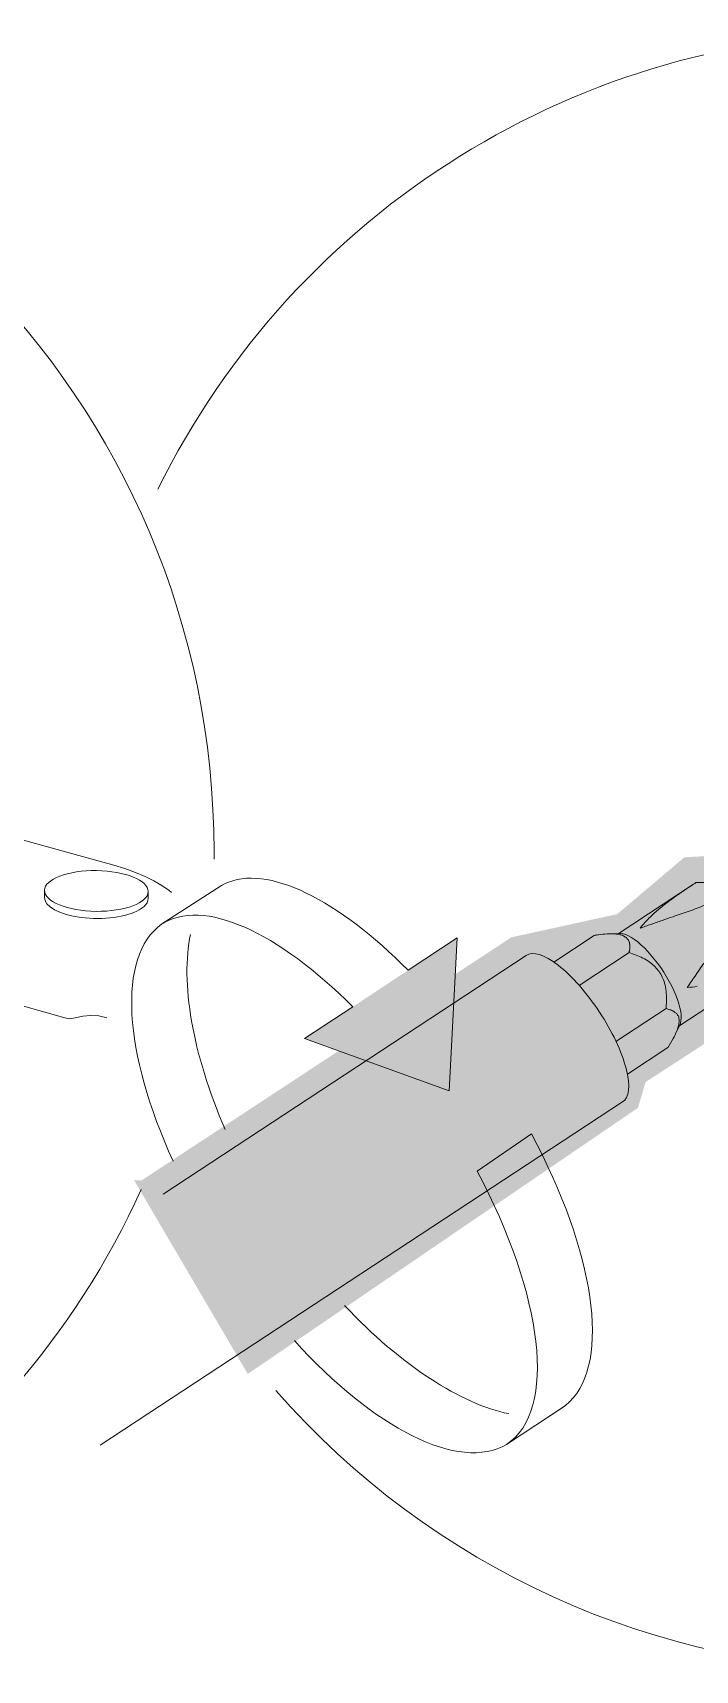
# Model space of a CAD drawing. Header units: metres. Extents: x -11.5 to 7.4, y -3.8 to 5.9.
# Drawn here: x 4.4771 to 4.5375, y -1.1896 to -1.0404 of the extents above; entities that cross this region are included whole.
import ezdxf

# ---------------------------------------------------------------- set-up
doc = ezdxf.new("R2010")
doc.units = ezdxf.units.M
doc.header["$MEASUREMENT"] = 0
for name, color, linetype, lineweight in [('PDF15_Geometry_Num_Penna__1_Num_Penna__255', 255, 'Continuous', 18), ('PDF15_Geometry_Num_Penna__7_Num_Penna__7', 7, 'Continuous', 18), ('PDF15_Solid Fills_Num_Penna__7_Num_Penna__7', 7, 'Continuous', 18)]:
    doc.layers.add(name, color=color, linetype=linetype, lineweight=lineweight)

msp = doc.modelspace()

# ---------------------------------------------------------------- hatches: boundary and pattern name
at = {"layer": 'PDF15_Geometry_Num_Penna__1_Num_Penna__255', "linetype": 'Continuous', "lineweight": 18}
msp.add_hatch(color=255, dxfattribs=at).paths.add_polyline_path([(4.487059113688858, -1.144963900585003), (4.486352722589796, -1.144963900585003), (4.496710258861446, -1.162618764036531), (4.532258315978794, -1.138370507491664), (4.532964707077859, -1.136016689498962), (4.542381207554925, -1.12989627131543), (4.547795234639397, -1.119773379739298), (4.545677289848468, -1.115065743753894), (4.536495434066911, -1.115535033144922), (4.530375015883381, -1.120714415533876), (4.520722642204536, -1.122833588831064)])
at = {"layer": 'PDF15_Geometry_Num_Penna__7_Num_Penna__7', "linetype": 'Continuous', "lineweight": 18}
for points in [[(4.494586417240471, -1.117962807214431), (4.494321059888474, -1.118116370496836), (4.488786639190602, -1.121666753586038)], [(4.511321129465461, -1.125827704301019), (4.501892343964169, -1.132057459528149), (4.515061931117989, -1.136805636218646), (4.51579289231031, -1.122869461213833)]]:
    msp.add_hatch(color=7, dxfattribs=at).paths.add_polyline_path(points)
at = {"layer": 'PDF15_Solid Fills_Num_Penna__7_Num_Penna__7', "linetype": 'Continuous', "lineweight": 18}
msp.add_hatch(color=7, dxfattribs=at).paths.add_polyline_path([(4.526033351912606, -1.165152926748091), (4.520296227681953, -1.169030092502251), (4.525620573809498, -1.165531306675936)])

# ---------------------------------------------------------------- linework, layer by layer
at = {"layer": 'PDF15_Geometry_Num_Penna__1_Num_Penna__255', "color": 255, "linetype": 'Continuous', "lineweight": 18, "flags": 128}
for points in [[(4.494586417240471, -1.117962807214431), (4.494321059888474, -1.118116370496836), (4.488786639190602, -1.121666753586038)], [(4.506273197284616, -1.129160641767398), (4.501892343964169, -1.132057459526685), (4.515061931063213, -1.136805636218646), (4.515792892287461, -1.122869461213833), (4.511321129503829, -1.125827704286082)], [(4.517597199430405, -1.144127042121209), (4.522564050236513, -1.140749878414559)], [(4.526033351912606, -1.165152926748091), (4.525620573809498, -1.165531306675936), (4.520296227681953, -1.169030092502251)]]:
    msp.add_lwpolyline(points, dxfattribs=at)
at = {"layer": 'PDF15_Geometry_Num_Penna__1_Num_Penna__255', "color": 255, "linetype": 'Continuous', "lineweight": 18}
for points in [[(4.511321129503829, -1.125827704286082), (4.505011521356375, -1.119455442319407), (4.498470954032186, -1.11607459309398), (4.494586417240471, -1.11796280721443)], [(4.511321129503829, -1.125827704286082), (4.505011521356375, -1.119455442319407), (4.498470954032186, -1.11607459309398), (4.494586417240471, -1.11796280721443)], [(4.488786639190602, -1.121666753586038), (4.492635549300797, -1.119136030692005), (4.499513955846282, -1.122360859622508), (4.506273197284619, -1.129160641767397)], [(4.488786639190602, -1.121666753586038), (4.492635549300797, -1.119136030692005), (4.499513955846282, -1.122360859622508), (4.506273197284619, -1.129160641767397)], [(4.522564050236513, -1.140749878414559), (4.52830117446716, -1.15144033988246), (4.529825750734878, -1.161472321995408), (4.526033351912609, -1.165152926748088)], [(4.522564050236513, -1.140749878414559), (4.52830117446716, -1.15144033988246), (4.529825750734878, -1.161472321995408), (4.526033351912609, -1.165152926748088)], [(4.520296227681953, -1.169030092502251), (4.524967008479582, -1.165963740879188), (4.523614423088164, -1.155398587049729), (4.517597199430405, -1.144127042121206)], [(4.520296227681953, -1.169030092502251), (4.524967008479582, -1.165963740879188), (4.523614423088164, -1.155398587049729), (4.517597199430405, -1.144127042121206)]]:
    msp.add_open_spline(points, degree=3, dxfattribs=at)
at = {"layer": 'PDF15_Geometry_Num_Penna__7_Num_Penna__7', "color": 7, "linetype": 'Continuous', "lineweight": 18, "flags": 128}
for points in [[(4.493633464935179, -1.115705058411201, 0.00266184512041221), (4.493637150453957, -1.115010952374731, 0.4142117309972334), (4.419032422342866, -1.040406224263641, 0.2849874048710596), (4.352183254246356, -1.081854796944119)], [(4.499271694411958, -1.164109310680866, 0.2169594764647806), (4.555442686103159, -1.189614329128935, 0.4141938512239103), (4.630046185707991, -1.115010829524104, 0.4142089662373658), (4.555442686103159, -1.040406101413015, 0.2855993390915411), (4.488518579124836, -1.082007008869639)], [(4.53446041344848, -1.121290093566956, 0.003027224919864258), (4.535457960530984, -1.120949797333147, 0.002442462366218969), (4.536922339992, -1.120443652754339, 0.005322989385485357), (4.538364606340345, -1.119901881494016, 0.004735916071118873), (4.540242992410723, -1.119152492675878, 0.009498754648957615), (4.541782802156053, -1.118866373568101, 0.01093967375826764), (4.543252095642101, -1.118495364677812, 0.01534485519999041), (4.544430233144713, -1.118137869356373)], [(4.545036255282396, -1.117581970274066, 0.003661877749539045), (4.544031337162338, -1.117621282474362, -0.002241683204608897), (4.542372853712369, -1.11769130733114, -0.001832533927118619), (4.540746311425137, -1.117756418162879, 0.0007408738408054791), (4.539136968225526, -1.117809243932028, 0.002870359508038837), (4.537545561217311, -1.117842167899774, -0.003442612297684836), (4.536680692810805, -1.118415880322837, 0.005994501012873406), (4.535850222579558, -1.118989592745903)], [(4.546051001452527, -1.118524234574904, 0.001677794962284101), (4.545447804879243, -1.118780992383085, 0.008655796649237603), (4.544464999871849, -1.119267480861743, 0.005440527517180135), (4.543519050052236, -1.119810480628328, 0.01328209700940087), (4.542614869445435, -1.120392792595206, 0.01085408433331113), (4.541745578416396, -1.121042918107596, 0.008234212821328765), (4.540944592335375, -1.121890587426471, 0.004753008972258584), (4.540170633392053, -1.122768969401828, 0.009215353563692607), (4.539266452785256, -1.12387953906018, 0.01050355917852299), (4.538400355872488, -1.125029420918827, 0.00910695488821452), (4.537562514603687, -1.126207558421441, 0.0007120633105726461), (4.536759317211398, -1.127410388899861, 0.01313168418333403), (4.537658583793162, -1.127294909311491)], [(4.534887073672316, -1.119699669363743, 0.01431767569569436), (4.533984121571775, -1.120424488056697, 0.02107377692986824), (4.533168393415641, -1.121192304468719, 0.01160142758647181), (4.532449348702107, -1.122000170184797, 0.0006204803312717261), (4.533451809809643, -1.121647588888395)], [(4.530153393354214, -1.122521548241227, 0.03106607208628089), (4.529443316736375, -1.122524005253734, 0.01452475485963693), (4.52867427181809, -1.122597715629289)], [(4.532090133471906, -1.12444796890633, 0.009646812282549003), (4.531461138267174, -1.124220695248371), (4.526909522576693, -1.127212107989619)], [(4.534418152833162, -1.126318983939154, 0.03089161151545195), (4.534103655230789, -1.125842323510573, 0.04243400103342233), (4.53373018932799, -1.125429545407463)], [(4.538535737262258, -1.127125375447716, 0.005364713642052712), (4.539387092099911, -1.126910386852348, 0.01287651185543627), (4.540227390381231, -1.126638886969056, 0.02147956574459404), (4.541860075199757, -1.126006206245552, 0.01452076627348374), (4.543455904830511, -1.125256817427413, -0.2504658188191839), (4.54313071922369, -1.126240113837309), (4.542877646934286, -1.126407190688565), (4.536000468895063, -1.130926865216307)], [(4.534860415086486, -1.128282136941416, 0.02932795798743797), (4.534802675292303, -1.12754994721091, 0.03809492568303539), (4.53463682694731, -1.126844784618106)], [(4.535747888008167, -1.131484484207379, 0.03650132111634495), (4.535938306478357, -1.130947626972092, 0.04322205677957372), (4.536013245360161, -1.13057416106928)], [(4.352158315569291, -1.148116616198089, 0.2851805604693937), (4.419032053790991, -1.189614329128935, 0.294376305194967), (4.486999162583409, -1.145813166962014)]]:
    msp.add_lwpolyline(points, format="xyb", dxfattribs=at)
for points in [[(4.382265441315099, -1.102451318633397), (4.48002874091911, -1.130170105360616)], [(4.489771409808009, -1.11875187678474), (4.489541679137531, -1.118551630264485), (4.488888113807615, -1.118103225479863), (4.488163295114663, -1.117676933807907), (4.487351252477305, -1.117285040311209), (4.486466727970653, -1.1169115744084), (4.485515864126002, -1.116565135643294), (4.484509717499687, -1.116270294141078), (4.472723428448544, -1.112998781972722)], [(4.47819322971718, -1.118551507413859), (4.478183401667108, -1.119203844237514)], [(4.487631474755039, -1.118662441529068), (4.487621646704966, -1.119316006858983)], [(4.494586417240471, -1.117962807214431), (4.494321059888474, -1.118116370496836), (4.488786639190602, -1.121666753586038)], [(4.530461748425285, -1.122500295082932), (4.537337697958248, -1.117979392048931)], [(4.487621769555592, -1.119315761157732), (4.487528403079889, -1.119679399010466), (4.487258131702855, -1.120022152256794), (4.486810955424493, -1.120340335377938)], [(4.506273197284616, -1.129160641767398), (4.501892343964169, -1.132057459526685), (4.515061931063213, -1.136805636218646), (4.515792892287461, -1.122869461213833), (4.511321129503829, -1.125827704286082)], [(4.528262722221243, -1.122665283473548), (4.524590717012376, -1.125079298272953)], [(4.52972034489783, -1.122514177203661), (4.53067612276752, -1.122488378572218)], [(4.530920964064988, -1.122518476975569), (4.531153151747985, -1.122587273326086), (4.531401310012349, -1.122690467851863), (4.531670352883124, -1.122834203084193), (4.531950452310229, -1.123020936035598), (4.532236694268631, -1.123240838656002), (4.532537678302146, -1.123500053476701), (4.532846033373215, -1.123780152903808), (4.533147017406728, -1.124103250049989), (4.53345045845276, -1.124443546283797), (4.533752670992534, -1.124808412642791), (4.534051198013529, -1.125189249583155), (4.534342353996969, -1.125593428142445), (4.534611396867742, -1.126006206245549), (4.534870611688442, -1.126422669867432), (4.535110170408993, -1.126845276020609), (4.535339901079471, -1.127270339186308), (4.535540147599727, -1.127689259820707), (4.535713366982279, -1.128097123898774), (4.535868158770944, -1.128502530964324), (4.535991009396868, -1.12888213939843), (4.536086832885088, -1.129242091732387), (4.536155629235607, -1.129581159459937), (4.536201083967198, -1.129889514531005), (4.536205997992235, -1.130178213501926), (4.53618265637331, -1.130430057285071), (4.536126145085387, -1.1306401318554), (4.536099117947682, -1.13073718384988)], [(4.489002119188473, -1.146228402077638), (4.522087021256048, -1.124478927264064)], [(4.534820365782437, -1.129330912734929), (4.530261379054402, -1.132329696513732)], [(4.480028863769737, -1.130170105360616), (4.480521494779691, -1.130243815736169), (4.480988327158201, -1.130170105360616)], [(4.483876299672422, -1.130159908758664), (4.483131824879322, -1.129991603401147), (4.482386121579966, -1.129947377175815), (4.48166744541831, -1.130001431451221), (4.48098808145695, -1.130169736808738)], [(4.536099240798308, -1.130736938148629), (4.535698747757797, -1.131611634605207)], [(4.534981054401149, -1.132884489940404), (4.531307820686022, -1.135298504739811)], [(4.530860030154528, -1.137824805011309), (4.483257869621522, -1.169113630927878)], [(4.517597199430405, -1.144127042121209), (4.522564050236513, -1.140749878414559)], [(4.526033351912606, -1.165152926748091), (4.525620573809498, -1.165531306675936), (4.520296227681953, -1.169030092502251)]]:
    msp.add_lwpolyline(points, dxfattribs=at)
at = {"layer": 'PDF15_Geometry_Num_Penna__7_Num_Penna__7', "color": 7, "linetype": 'Continuous', "lineweight": 18}
for centre, radius, start, end in [((4.529964790681657, -1.125073594047983), 0.002572774783708098, 68.94087942663877, 76.73528296479375), ((4.534768125312697, -1.130904493613339), 0.001532419515291039, 61.95254152880631, 74.82508816508378)]:
    msp.add_arc(centre, radius, start, end, dxfattribs=at)
msp.add_ellipse((4.48291045001042, -1.118606068479819), major_axis=(-0.004722485390465714, 5.926015163781829e-05), ratio=0.3931386825034526, dxfattribs=at)
for centre, major_axis, ratio, start_param, end_param in [((4.482865338782096, -1.119301275286236), (-0.00468107090669978, 8.743429746016524e-05), 0.387344561743909, 6.277674219181453, 8.863664284407005), ((4.526304638298019, -1.130538214189791), (-0.004210265069213292, 0.006064512961241776), 0.3425971537449863, 4.621443930619934, 6.28699408242246), ((4.527201335800475, -1.131735854170324), (-0.003669792581603383, 0.006082108577738944), 0.3421714169788851, 3.136393730679949, 4.850901981572669)]:
    msp.add_ellipse(centre, major_axis=major_axis, ratio=ratio, start_param=start_param, end_param=end_param, dxfattribs=at)
for points in [[(4.511321129503829, -1.125827704286082), (4.505011521356375, -1.119455442319407), (4.498470954032186, -1.11607459309398), (4.494586417240471, -1.11796280721443)], [(4.534887073672316, -1.119699669363744), (4.535191743224606, -1.119457653630673), (4.535519754395821, -1.119229151466455), (4.535850222579558, -1.118989592745903)], [(4.488786639190602, -1.121666753586038), (4.492635549300797, -1.119136030692005), (4.499513955846282, -1.122360859622508), (4.506273197284619, -1.129160641767397)], [(4.48990666834715, -1.143236129382007), (4.485410335438335, -1.133385966195426), (4.48476536965223, -1.124610745985679), (4.488851381470461, -1.121630389800763)], [(4.53446041344848, -1.121290093566955), (4.534129945264748, -1.121415401205398), (4.533787192018419, -1.121528423781246), (4.533451809809645, -1.121647588888392)], [(4.494663567433552, -1.140350368179054), (4.491630385479491, -1.133390880220463), (4.490567727565248, -1.12687119750268), (4.491491564272197, -1.122571425595342)], [(4.528262722221243, -1.122665283473548), (4.52840031492228, -1.122637027829585), (4.528541593142091, -1.122624742766991), (4.528674271818092, -1.122597715629288)], [(4.530153393354214, -1.122521548241217), (4.530293443067768, -1.122531376291291), (4.530428578756281, -1.122544889860142), (4.530555114900983, -1.122569459985324)], [(4.530676491319397, -1.122487764319088), (4.530714176637479, -1.122487764319088), (4.530920964064977, -1.122518476975569), (4.530920964064983, -1.122518476975569)], [(4.5308892686035, -1.122672654511104), (4.530996148648052, -1.122713195217658), (4.531063220138769, -1.122824989287249), (4.531160768486785, -1.122824989287249)], [(4.531160768486791, -1.122824989287249), (4.531250382103023, -1.122824989287249), (4.531261100170699, -1.123020321782472), (4.531352415463234, -1.123020321782472)], [(4.531352415463234, -1.123020321782469), (4.531429772347536, -1.123020321782469), (4.531381058477267, -1.12322671083402), (4.531456838495268, -1.12322671083402)], [(4.531456838495266, -1.12322671083402), (4.531527815969337, -1.12322671083402), (4.531434636268949, -1.123449070466942), (4.531510892770671, -1.123449070466942)], [(4.531510892770674, -1.123449070466942), (4.531539148414639, -1.123612461799421), (4.531530548870823, -1.123791823713269), (4.531502293226858, -1.123966271602081)], [(4.531502293226859, -1.123966271602082), (4.531586156214827, -1.123966271602082), (4.531375049216901, -1.124220572397745), (4.531461752520299, -1.124220572397745)], [(4.532090133471906, -1.12444796890633), (4.532300208042237, -1.124532735838217), (4.532506597093789, -1.124616274263847), (4.532709300626561, -1.12472192580214)], [(4.532709300626562, -1.12472192580214), (4.532903404615523, -1.124827577340435), (4.533106108148298, -1.124944285435063), (4.533286698568411, -1.125078192617321)], [(4.533286698568405, -1.12507819261732), (4.533442718863331, -1.125180158636836), (4.533588911108181, -1.125301780756502), (4.533730189327994, -1.125429545407464)], [(4.534418152833164, -1.126318983939152), (4.534500462752533, -1.126494660334221), (4.534580315659387, -1.126662965691737), (4.534636826947313, -1.126844784618104)], [(4.53486041508649, -1.128282136941416), (4.534871471642823, -1.128637175250337), (4.534849358530156, -1.128982385509184), (4.534819874379936, -1.129331281286807)], [(4.534820365782437, -1.129330912734929), (4.534940759395845, -1.12936162539141), (4.53505869599673, -1.129387424022855), (4.535169261560062, -1.129425507716893)], [(4.535488673187466, -1.129552043861593), (4.535589410700721, -1.129609783655777), (4.535645950233903, -1.129746147850551), (4.535752802033201, -1.129746147850551)], [(4.535752802033203, -1.129746147850551), (4.535840543529288, -1.129746147850551), (4.535818167107006, -1.129964821964697), (4.535910050834385, -1.129964821964697)], [(4.535910050834383, -1.129964821964696), (4.536004230082497, -1.129964821964696), (4.535981304197419, -1.130134355828472), (4.535999731791309, -1.130235093341729)], [(4.535999731791309, -1.130235093341729), (4.536018159385197, -1.13033091682995), (4.536018159385199, -1.130451310443354), (4.536013245360168, -1.13057416106928)], [(4.535473931112355, -1.132048368580366), (4.535326510361248, -1.132326010994954), (4.535155747991212, -1.132601196397023), (4.534981300102393, -1.132884981342908)], [(4.535747888008164, -1.131484484207376), (4.535676634645126, -1.131676131183817), (4.535579582650648, -1.131862864135222), (4.535473931112355, -1.132048368580367)], [(4.522564050236513, -1.140749878414559), (4.52830117446716, -1.15144033988246), (4.529825750734878, -1.161472321995408), (4.526033351912609, -1.165152926748088)], [(4.520296227681953, -1.169030092502251), (4.524967008479582, -1.165963740879188), (4.523614423088164, -1.155398587049729), (4.517597199430405, -1.144127042121206)], [(4.505511400553262, -1.156370704052665), (4.510668669829547, -1.161858441512687), (4.516193262477348, -1.165380568957926), (4.520483206334614, -1.166231923795576)], [(4.500956099344002, -1.159576245434899), (4.508196915235956, -1.167556622094918), (4.515956160769313, -1.171589808144002), (4.52029647338321, -1.169029601099748)]]:
    msp.add_open_spline(points, degree=3, dxfattribs=at)

doc.saveas('drawing.dxf')
